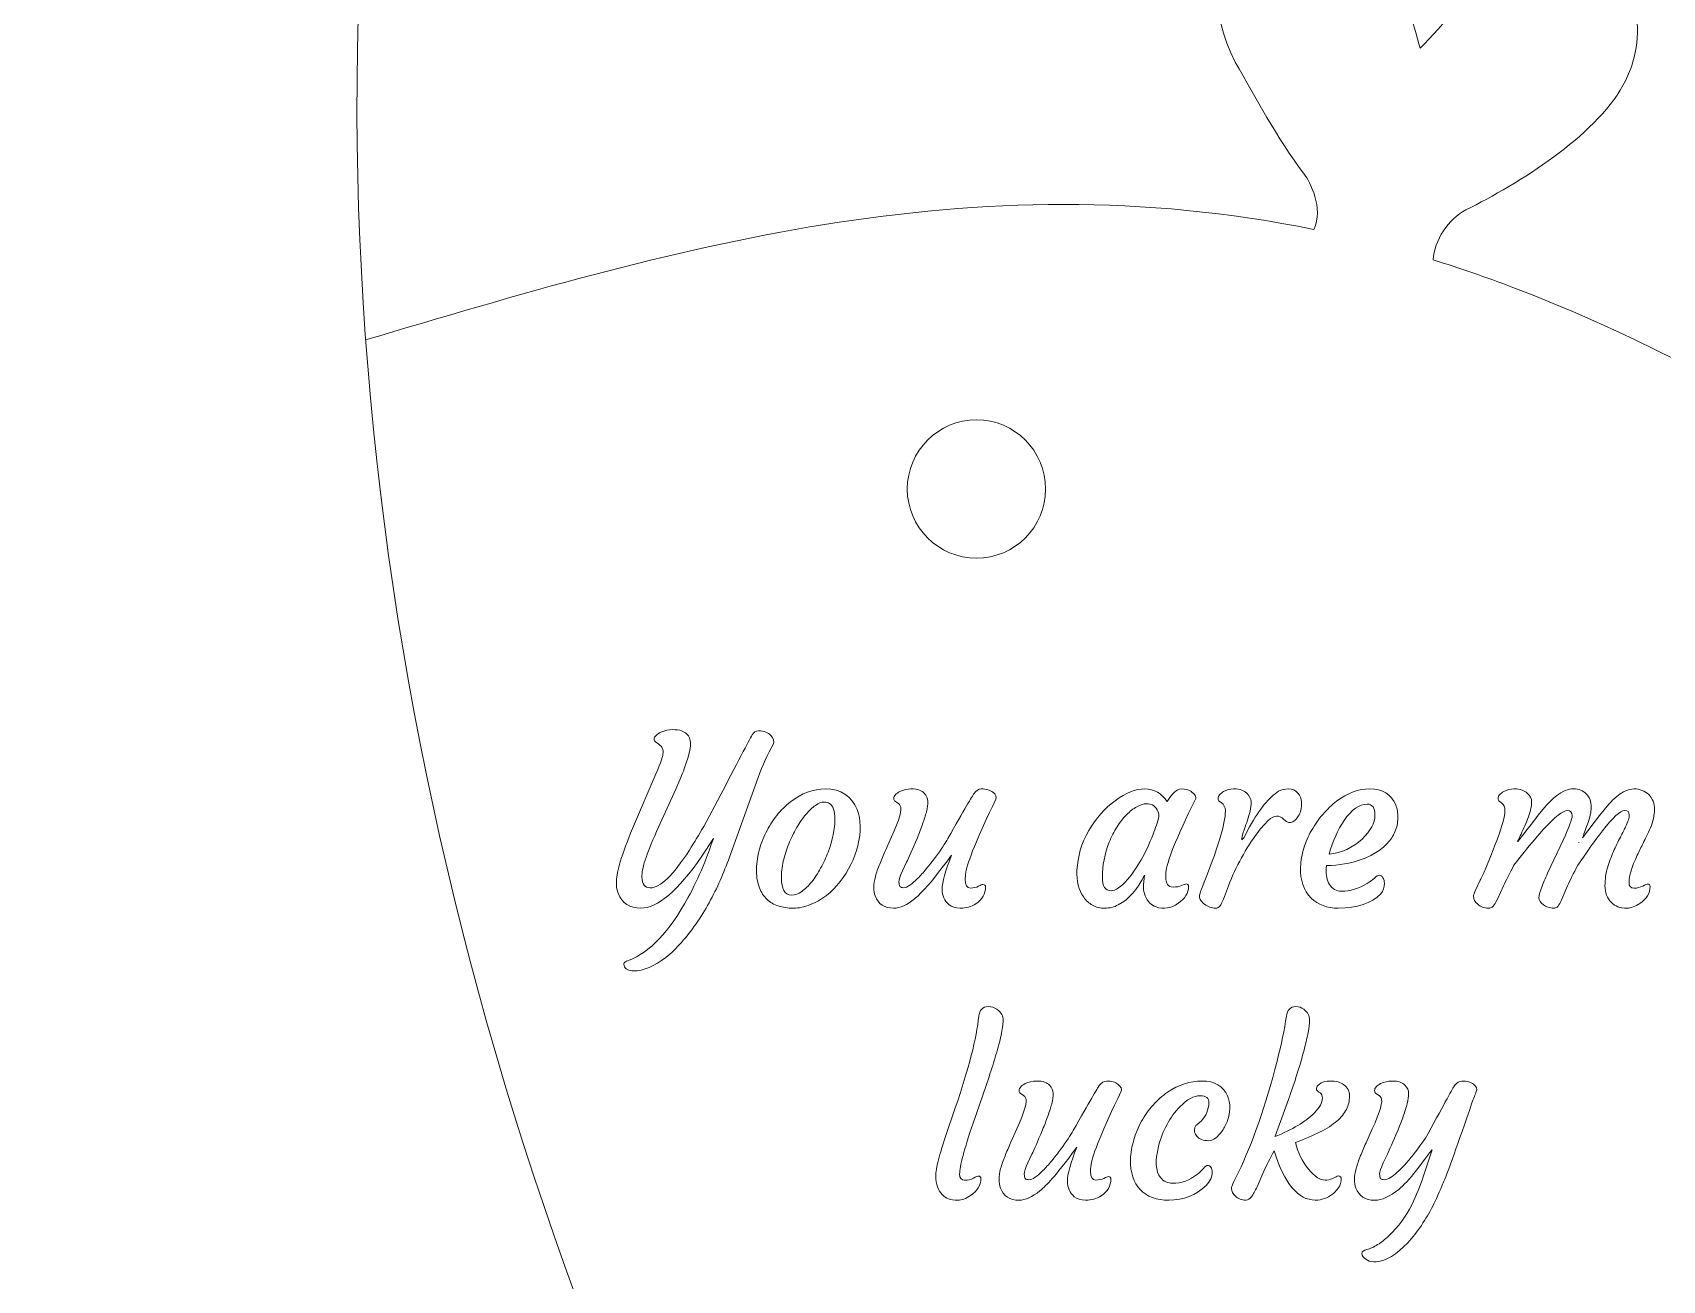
# Model space of a CAD drawing. Header units: inches. Extents: x -160 to 752, y 28 to 782.
# Drawn here: x -160.5 to -26.9, y 448.9 to 551.2 of the extents above; entities that cross this region are included whole.
import ezdxf

# ---------------------------------------------------------------- set-up
doc = ezdxf.new("R2010")
doc.units = ezdxf.units.IN
doc.header["$MEASUREMENT"] = 0
doc.layers.add('_U+0421_U+043B_U+043E_U+0439 1', color=7, linetype='Continuous')

# ---------------------------------------------------------------- blocks, each defined once
blk = doc.blocks.new('block 2')
at = {"layer": '_U+0421_U+043B_U+043E_U+0439 1', "color": 12, "lineweight": 9, "true_color": 0xe30513}
for points, knots in [([(305.09, 27.81), (184.24, 132.09), (55.29, 227.61), (-54.65, 344.61), (-130.38, 432.04), (-160.47, 554.53), (-106.38, 659.79), (-61.65, 746.82), (0.67, 769.94), (55.4, 761.15), (152.47, 745.58), (244.36, 626.03), (305, 559.17), (383.27, 640.56), (469.58, 781.89), (597.36, 753.44), (657.3, 740.1), (700.3, 699.79), (723.45, 645.65), (746.6, 591.54), (751.52, 539.49), (735.49, 482.62), (690.02, 321.27), (429.51, 136.47), (305.09, 27.81), (305.09, 27.81), (305.09, 27.81), (305.09, 27.81)], [0, 0, 0, 0, 1, 1, 1, 2, 2, 2, 3, 3, 3, 4, 4, 4, 5, 5, 5, 6, 6, 6, 7, 7, 7, 8, 8, 8, 9, 9, 9, 9]), ([(-74.6, 369.93), (-51.73, 392.1), (-28.86, 414.27), (-14.44, 445.06), (-12.86, 444.77), (-11.31, 443.51), (-10.8, 442.02), (-9.23, 437.38), (-6.3, 430.75), (-2.46, 427.86), (-0.59, 426.45), (1.41, 425.89), (3.74, 425.97), (6.08, 426.04), (8.19, 427.06), (9.54, 429.08), (12.43, 433.4), (6.17, 439.65), (2.83, 443.9), (6.79, 444.41), (15.64, 445.65), (17.61, 449.01), (18.72, 450.91), (18.76, 453.55), (16.18, 456.45), (13.07, 459.97), (8.11, 460.61), (3.79, 459.07), (0.63, 457.79), (-2.67, 456.6), (-6.11, 454.71), (-6.7, 454.39), (-8.8, 453.59), (-10.41, 454.7), (-7.37, 462.48), (-4.97, 470.27), (-3.11, 479.25), (7.32, 529.36), (-2.38, 600), (-9.7, 648.16), (-12.62, 667.31), (-15.06, 683.43), (-17.37, 696.89), (-15.87, 697.44), (-14.1, 697.02), (-12.9, 696), (-9.17, 692.83), (-3.26, 688.64), (1.52, 688.12), (3.85, 687.87), (5.86, 688.41), (7.82, 689.67), (9.79, 690.94), (11.08, 692.89), (11.2, 695.32), (11.47, 700.51), (2.89, 702.67), (-2.15, 704.61), (0.99, 707.07), (7.95, 712.67), (7.91, 716.57), (7.9, 718.77), (6.58, 721.06), (2.88, 722.23), (-1.6, 723.65), (-6.19, 721.66), (-9.11, 718.12), (-11.16, 715.4), (-13.39, 712.69), (-15.37, 709.3), (-15.71, 708.72), (-17.4, 707.02), (-19.35, 707.13), (-22.07, 722.42), (-24.5, 735.04), (-26.94, 747.65)], [0, 0, 0, 0, 1, 1, 1, 2, 2, 2, 3, 3, 3, 4, 4, 4, 5, 5, 5, 6, 6, 6, 7, 7, 7, 8, 8, 8, 9, 9, 9, 10, 10, 10, 11, 11, 11, 12, 12, 12, 13, 13, 13, 14, 14, 14, 15, 15, 15, 16, 16, 16, 17, 17, 17, 18, 18, 18, 19, 19, 19, 20, 20, 20, 21, 21, 21, 22, 22, 22, 23, 23, 23, 24, 24, 24, 25, 25, 25, 25]), ([(-133.18, 526.04), (-108.39, 533.44), (-83.6, 540.85), (-55.47, 535.1), (-54.61, 536.86), (-55.84, 539.06), (-56.24, 539.6), (-58.58, 542.75), (-60.21, 545.86), (-61.91, 548.81), (-64.03, 552.88), (-64.07, 557.88), (-61.02, 561.45), (-58.5, 564.4), (-55.88, 564.72), (-53.85, 563.88), (-50.24, 562.39), (-47.8, 553.8), (-46.76, 549.95), (-43.01, 553.84), (-37.67, 560.89), (-33, 558.62), (-30.8, 557.56), (-29.51, 555.61), (-29.12, 553.31), (-28.72, 551.01), (-29.01, 548.95), (-30.14, 546.9), (-32.48, 542.7), (-38.64, 538.89), (-43.02, 536.7), (-44.43, 535.99), (-45.61, 534.2), (-45.68, 532.6), (-43.53, 531.93), (-41.35, 531.19), (-39.15, 530.35), (-4.07, 517.06), (36.62, 481.68), (67.42, 458.65), (98.21, 435.62), (119.11, 424.94), (144.76, 406.58), (170.42, 388.23), (200.83, 362.19), (232.92, 357.15), (265.02, 352.1), (298.81, 368.05), (336.18, 364.29), (362.16, 361.67), (390.05, 349.49), (418.01, 335.27), (417.56, 333.74), (416.16, 332.58), (414.62, 332.23), (409.84, 331.15), (402.94, 328.94), (399.66, 325.43), (398.06, 323.72), (397.29, 321.79), (397.12, 319.46), (396.95, 317.13), (397.73, 314.93), (399.6, 313.37), (403.59, 310.04), (410.47, 315.6), (415.05, 318.47), (415.14, 314.48), (415.43, 305.55), (418.57, 303.23), (420.34, 301.93), (422.95, 301.61), (426.11, 303.86), (429.94, 306.59), (431.11, 311.46), (430.03, 315.92), (429.09, 319.19), (428.26, 322.6), (426.74, 326.22), (426.48, 326.84), (425.92, 329.01), (427.18, 330.5), (436.29, 325.75), (445.6, 320.79), (454.68, 316.03), (470.92, 307.53), (487.23, 299.46), (503.26, 291.59), (502.8, 290.06), (501.4, 288.89), (499.86, 288.55), (495.08, 287.47), (488.18, 285.26), (484.9, 281.75), (483.3, 280.03), (482.53, 278.11), (482.36, 275.78), (482.19, 273.45), (482.97, 271.25), (484.84, 269.68), (488.83, 266.36), (495.71, 271.91), (500.29, 274.79), (500.38, 270.79), (500.67, 261.87), (503.81, 259.55), (505.58, 258.24), (508.2, 257.93), (511.36, 260.18), (515.18, 262.91), (516.35, 267.77), (515.27, 272.23), (514.33, 275.51), (513.5, 278.92), (511.98, 282.54), (511.72, 283.16), (511.3, 285.41), (512.56, 286.9), (532.97, 276.97), (553.26, 267.38), (573.56, 257.79)], [0, 0, 0, 0, 1, 1, 1, 2, 2, 2, 3, 3, 3, 4, 4, 4, 5, 5, 5, 6, 6, 6, 7, 7, 7, 8, 8, 8, 9, 9, 9, 10, 10, 10, 11, 11, 11, 12, 12, 12, 13, 13, 13, 14, 14, 14, 15, 15, 15, 16, 16, 16, 17, 17, 17, 18, 18, 18, 19, 19, 19, 20, 20, 20, 21, 21, 21, 22, 22, 22, 23, 23, 23, 24, 24, 24, 25, 25, 25, 26, 26, 26, 27, 27, 27, 28, 28, 28, 29, 29, 29, 30, 30, 30, 31, 31, 31, 32, 32, 32, 33, 33, 33, 34, 34, 34, 35, 35, 35, 36, 36, 36, 37, 37, 37, 38, 38, 38, 39, 39, 39, 40, 40, 40, 40]), ([(-83.12, 519.49), (-79.99, 519.49), (-77.45, 516.96), (-77.45, 513.82), (-77.45, 510.69), (-79.99, 508.16), (-83.12, 508.16), (-86.25, 508.16), (-88.79, 510.69), (-88.79, 513.82), (-88.79, 516.96), (-86.25, 519.49), (-83.12, 519.49), (-83.12, 519.49), (-83.12, 519.49), (-83.12, 519.49)], [0, 0, 0, 0, 1, 1, 1, 2, 2, 2, 3, 3, 3, 4, 4, 4, 5, 5, 5, 5])]:
    blk.add_open_spline(points, degree=3, knots=knots, dxfattribs=at)
at = {"layer": '_U+0421_U+043B_U+043E_U+0439 1', "lineweight": 0}
for points, knots in [([(-110.53, 482.02), (-110.53, 481.42), (-110.31, 481.13), (-109.86, 481.13), (-109.03, 481.13), (-107.96, 482.16), (-106.65, 484.22), (-106.26, 484.83), (-105.86, 485.48), (-105.47, 486.16), (-105.47, 486.16), (-104.33, 488.26), (-104.33, 488.26), (-102.7, 491.42), (-101.76, 493.22), (-101.51, 493.66), (-101.38, 493.88), (-101.2, 494), (-100.97, 494), (-100.74, 494), (-100.55, 493.96), (-100.39, 493.9), (-100.24, 493.83), (-100.1, 493.75), (-99.99, 493.64), (-99.73, 493.39), (-99.66, 493.14), (-99.79, 492.89), (-100.23, 492.08), (-100.64, 491.18), (-101.01, 490.17), (-101.01, 490.17), (-103.35, 483.65), (-103.35, 483.65), (-103.6, 482.99), (-103.86, 482.35), (-104.12, 481.74), (-104.39, 481.13), (-104.69, 480.52), (-105.03, 479.91), (-105.36, 479.31), (-105.72, 478.73), (-106.1, 478.18), (-106.48, 477.63), (-106.88, 477.13), (-107.3, 476.65), (-107.71, 476.18), (-108.14, 475.77), (-108.58, 475.42), (-109.51, 474.69), (-110.39, 474.32), (-111.24, 474.32), (-111.4, 474.32), (-111.56, 474.36), (-111.72, 474.43), (-111.87, 474.51), (-111.97, 474.61), (-112, 474.75), (-112.03, 474.89), (-112.01, 474.98), (-111.93, 475.03), (-111.86, 475.08), (-111.76, 475.13), (-111.63, 475.18), (-109.91, 475.82), (-108.29, 477.54), (-106.76, 480.32), (-106.31, 481.15), (-105.9, 482.01), (-105.52, 482.9), (-105.08, 484.05), (-104.8, 484.81), (-104.68, 485.16), (-104.68, 485.16), (-105.62, 483.72), (-105.62, 483.72), (-107.58, 480.88), (-109.25, 479.46), (-110.63, 479.46), (-111.55, 479.46), (-112.17, 479.87), (-112.48, 480.68), (-112.58, 480.94), (-112.62, 481.15), (-112.62, 481.34), (-112.62, 481.34), (-112.62, 481.69), (-112.62, 481.69), (-112.62, 482.44), (-112.19, 483.88), (-111.31, 485.99), (-111.31, 485.99), (-109.36, 490.52), (-109.36, 490.52), (-108.99, 491.42), (-108.8, 491.98), (-108.8, 492.19), (-108.8, 492.4), (-108.84, 492.55), (-108.91, 492.66), (-108.99, 492.77), (-109.07, 492.85), (-109.16, 492.91), (-109.16, 492.91), (-109.42, 493.1), (-109.42, 493.1), (-109.49, 493.15), (-109.53, 493.22), (-109.53, 493.33), (-109.53, 493.42), (-109.48, 493.52), (-109.38, 493.62), (-109.28, 493.72), (-109.15, 493.81), (-108.99, 493.88), (-108.66, 494.03), (-108.34, 494.1), (-108.03, 494.1), (-107.71, 494.1), (-107.47, 494.07), (-107.3, 494), (-107.13, 493.94), (-106.99, 493.86), (-106.87, 493.75), (-106.65, 493.55), (-106.55, 493.3), (-106.55, 493.01), (-106.55, 492.72), (-106.6, 492.38), (-106.71, 491.99), (-106.82, 491.6), (-106.96, 491.16), (-107.14, 490.7), (-107.32, 490.24), (-107.52, 489.74), (-107.75, 489.23), (-107.75, 489.23), (-109.17, 486.1), (-109.17, 486.1), (-110.08, 484.12), (-110.53, 482.8), (-110.53, 482.16), (-110.53, 482.16), (-110.53, 482.02), (-110.53, 482.02), (-110.53, 482.02), (-110.53, 482.02), (-110.53, 482.02)], [0, 0, 0, 0, 1, 1, 1, 2, 2, 2, 3, 3, 3, 4, 4, 4, 5, 5, 5, 6, 6, 6, 7, 7, 7, 8, 8, 8, 9, 9, 9, 10, 10, 10, 11, 11, 11, 12, 12, 12, 13, 13, 13, 14, 14, 14, 15, 15, 15, 16, 16, 16, 17, 17, 17, 18, 18, 18, 19, 19, 19, 20, 20, 20, 21, 21, 21, 22, 22, 22, 23, 23, 23, 24, 24, 24, 25, 25, 25, 26, 26, 26, 27, 27, 27, 28, 28, 28, 29, 29, 29, 30, 30, 30, 31, 31, 31, 32, 32, 32, 33, 33, 33, 34, 34, 34, 35, 35, 35, 36, 36, 36, 37, 37, 37, 38, 38, 38, 39, 39, 39, 40, 40, 40, 41, 41, 41, 42, 42, 42, 43, 43, 43, 44, 44, 44, 45, 45, 45, 46, 46, 46, 47, 47, 47, 48, 48, 48, 49, 49, 49, 49]), ([(-100.29, 480.19), (-100.55, 480.44), (-100.76, 480.76), (-100.91, 481.14), (-101.06, 481.53), (-101.14, 481.98), (-101.14, 482.5), (-101.15, 483.03), (-101.08, 483.56), (-100.95, 484.09), (-100.82, 484.63), (-100.63, 485.15), (-100.38, 485.65), (-100.13, 486.15), (-99.84, 486.61), (-99.49, 487.05), (-99.15, 487.48), (-98.76, 487.87), (-98.35, 488.19), (-97.44, 488.89), (-96.49, 489.24), (-95.51, 489.24), (-94.23, 489.24), (-93.36, 488.67), (-92.9, 487.54), (-92.58, 486.73), (-92.56, 485.74), (-92.85, 484.58), (-93.11, 483.51), (-93.59, 482.54), (-94.29, 481.64), (-94.98, 480.75), (-95.79, 480.12), (-96.74, 479.75), (-97.21, 479.56), (-97.68, 479.46), (-98.13, 479.46), (-98.59, 479.46), (-99, 479.52), (-99.36, 479.64), (-99.72, 479.76), (-100.03, 479.94), (-100.29, 480.19), (-100.29, 480.19), (-100.29, 480.19), (-100.29, 480.19)], [0, 0, 0, 0, 1, 1, 1, 2, 2, 2, 3, 3, 3, 4, 4, 4, 5, 5, 5, 6, 6, 6, 7, 7, 7, 8, 8, 8, 9, 9, 9, 10, 10, 10, 11, 11, 11, 12, 12, 12, 13, 13, 13, 14, 14, 14, 15, 15, 15, 15]), ([(-82.59, 481.4), (-82.44, 481.4), (-82.37, 481.33), (-82.37, 481.19), (-82.37, 480.64), (-82.64, 480.19), (-83.18, 479.82), (-83.54, 479.58), (-83.96, 479.46), (-84.45, 479.46), (-84.85, 479.46), (-85.15, 479.56), (-85.37, 479.75), (-85.75, 480.08), (-85.93, 480.49), (-85.93, 480.98), (-85.93, 481.6), (-85.67, 482.54), (-85.16, 483.81), (-86.12, 482.52), (-86.79, 481.65), (-87.18, 481.23), (-87.57, 480.8), (-87.9, 480.47), (-88.19, 480.23), (-88.81, 479.72), (-89.38, 479.46), (-89.88, 479.46), (-90.65, 479.46), (-91.17, 479.8), (-91.42, 480.46), (-91.5, 480.67), (-91.54, 480.9), (-91.54, 481.17), (-91.54, 481.43), (-91.49, 481.73), (-91.4, 482.06), (-91.31, 482.39), (-91.19, 482.73), (-91.05, 483.08), (-90.91, 483.44), (-90.75, 483.8), (-90.58, 484.18), (-90.58, 484.18), (-90.08, 485.3), (-90.08, 485.3), (-89.43, 486.74), (-89.19, 487.6), (-89.36, 487.86), (-89.43, 487.98), (-89.57, 488.1), (-89.78, 488.22), (-89.85, 488.26), (-89.89, 488.34), (-89.89, 488.45), (-89.89, 488.56), (-89.85, 488.66), (-89.76, 488.76), (-89.67, 488.86), (-89.55, 488.95), (-89.4, 489.02), (-89.1, 489.17), (-88.79, 489.24), (-88.49, 489.24), (-88.18, 489.24), (-87.95, 489.2), (-87.79, 489.14), (-87.63, 489.07), (-87.5, 488.99), (-87.4, 488.89), (-87.2, 488.68), (-87.1, 488.46), (-87.1, 488.21), (-87.1, 487.96), (-87.13, 487.68), (-87.22, 487.37), (-87.3, 487.06), (-87.4, 486.73), (-87.53, 486.37), (-87.66, 486.01), (-87.81, 485.63), (-87.96, 485.24), (-88.4, 484.23), (-88.69, 483.57), (-88.84, 483.24), (-88.84, 483.24), (-89.18, 482.52), (-89.18, 482.52), (-89.37, 482.09), (-89.47, 481.79), (-89.47, 481.62), (-89.47, 481.44), (-89.44, 481.32), (-89.39, 481.25), (-89.33, 481.17), (-89.23, 481.14), (-89.08, 481.14), (-88.93, 481.14), (-88.77, 481.21), (-88.57, 481.35), (-88.38, 481.48), (-88.17, 481.66), (-87.94, 481.89), (-87.71, 482.13), (-87.47, 482.39), (-87.22, 482.7), (-86.97, 483), (-86.73, 483.31), (-86.49, 483.63), (-86.02, 484.27), (-85.67, 484.78), (-85.46, 485.17), (-84.14, 487.51), (-83.43, 488.73), (-83.34, 488.83), (-83.14, 489.1), (-82.94, 489.24), (-82.73, 489.24), (-82.52, 489.24), (-82.34, 489.21), (-82.19, 489.17), (-82.03, 489.12), (-81.9, 489.05), (-81.78, 488.97), (-81.52, 488.77), (-81.44, 488.58), (-81.53, 488.39), (-83.05, 485.21), (-83.87, 483.22), (-83.99, 482.4), (-84.02, 482.12), (-84.04, 481.93), (-84.04, 481.82), (-84.04, 481.35), (-83.89, 481.11), (-83.61, 481.11), (-83.34, 481.11), (-83.12, 481.16), (-82.94, 481.26), (-82.77, 481.35), (-82.65, 481.4), (-82.59, 481.4), (-82.59, 481.4), (-82.59, 481.4), (-82.59, 481.4)], [0, 0, 0, 0, 1, 1, 1, 2, 2, 2, 3, 3, 3, 4, 4, 4, 5, 5, 5, 6, 6, 6, 7, 7, 7, 8, 8, 8, 9, 9, 9, 10, 10, 10, 11, 11, 11, 12, 12, 12, 13, 13, 13, 14, 14, 14, 15, 15, 15, 16, 16, 16, 17, 17, 17, 18, 18, 18, 19, 19, 19, 20, 20, 20, 21, 21, 21, 22, 22, 22, 23, 23, 23, 24, 24, 24, 25, 25, 25, 26, 26, 26, 27, 27, 27, 28, 28, 28, 29, 29, 29, 30, 30, 30, 31, 31, 31, 32, 32, 32, 33, 33, 33, 34, 34, 34, 35, 35, 35, 36, 36, 36, 37, 37, 37, 38, 38, 38, 39, 39, 39, 40, 40, 40, 41, 41, 41, 42, 42, 42, 43, 43, 43, 44, 44, 44, 45, 45, 45, 46, 46, 46, 47, 47, 47, 48, 48, 48, 48]), ([(-67.61, 482.04), (-67.61, 481.47), (-67.41, 481.19), (-67.01, 481.19), (-66.73, 481.19), (-66.49, 481.23), (-66.31, 481.32), (-66.13, 481.4), (-66, 481.45), (-65.94, 481.45), (-65.81, 481.45), (-65.74, 481.38), (-65.74, 481.24), (-65.74, 480.7), (-66.02, 480.24), (-66.59, 479.86), (-67.18, 479.45), (-67.78, 479.35), (-68.4, 479.56), (-68.8, 479.7), (-69.1, 480.01), (-69.3, 480.48), (-69.39, 480.73), (-69.44, 480.95), (-69.44, 481.15), (-69.44, 481.47), (-69.41, 481.81), (-69.34, 482.17), (-69.92, 480.99), (-70.65, 480.17), (-71.5, 479.73), (-71.85, 479.55), (-72.21, 479.46), (-72.6, 479.46), (-72.99, 479.46), (-73.32, 479.54), (-73.61, 479.7), (-73.89, 479.86), (-74.13, 480.08), (-74.33, 480.36), (-74.74, 480.95), (-74.92, 481.68), (-74.88, 482.57), (-74.84, 483.68), (-74.52, 484.77), (-73.9, 485.83), (-73.33, 486.83), (-72.62, 487.64), (-71.75, 488.27), (-70.88, 488.92), (-70.07, 489.24), (-69.32, 489.24), (-68.56, 489.24), (-67.95, 488.89), (-67.49, 488.2), (-67.06, 488.89), (-66.68, 489.24), (-66.35, 489.24), (-66, 489.24), (-65.73, 489.17), (-65.55, 489.04), (-65.2, 488.79), (-65.08, 488.57), (-65.18, 488.39), (-66.75, 485.18), (-67.55, 483.19), (-67.6, 482.4), (-67.61, 482.29), (-67.61, 482.17), (-67.61, 482.04), (-67.61, 482.04), (-67.61, 482.04), (-67.61, 482.04)], [0, 0, 0, 0, 1, 1, 1, 2, 2, 2, 3, 3, 3, 4, 4, 4, 5, 5, 5, 6, 6, 6, 7, 7, 7, 8, 8, 8, 9, 9, 9, 10, 10, 10, 11, 11, 11, 12, 12, 12, 13, 13, 13, 14, 14, 14, 15, 15, 15, 16, 16, 16, 17, 17, 17, 18, 18, 18, 19, 19, 19, 20, 20, 20, 21, 21, 21, 22, 22, 22, 23, 23, 23, 24, 24, 24, 24]), ([(-64.42, 479.78), (-64.55, 479.88), (-64.65, 479.98), (-64.72, 480.09), (-64.8, 480.21), (-64.84, 480.31), (-64.85, 480.39), (-64.85, 480.48), (-64.84, 480.58), (-64.79, 480.7), (-64.75, 480.82), (-64.7, 480.97), (-64.63, 481.15), (-63.36, 484.28), (-62.72, 486.38), (-62.72, 487.45), (-62.74, 487.75), (-62.84, 487.96), (-63.03, 488.09), (-63.03, 488.09), (-63.22, 488.22), (-63.22, 488.22), (-63.28, 488.26), (-63.3, 488.34), (-63.31, 488.45), (-63.31, 488.56), (-63.27, 488.66), (-63.19, 488.76), (-63.11, 488.86), (-63, 488.95), (-62.87, 489.02), (-62.61, 489.17), (-62.33, 489.24), (-62.05, 489.24), (-61.76, 489.24), (-61.54, 489.2), (-61.38, 489.14), (-61.22, 489.08), (-61.09, 489), (-60.97, 488.89), (-60.74, 488.67), (-60.62, 488.43), (-60.61, 488.18), (-60.61, 487.93), (-60.64, 487.68), (-60.7, 487.42), (-60.76, 487.17), (-60.83, 486.92), (-60.91, 486.67), (-60.99, 486.42), (-61.07, 486.19), (-61.15, 485.97), (-61.23, 485.75), (-61.29, 485.58), (-61.31, 485.48), (-61.36, 485.26), (-61.38, 485.12), (-61.37, 485.07), (-61.22, 485.2), (-61.13, 485.33), (-61.09, 485.45), (-61.09, 485.45), (-60.73, 486.14), (-60.73, 486.14), (-59.92, 487.6), (-59.13, 488.57), (-58.36, 489.04), (-58.13, 489.17), (-57.86, 489.24), (-57.55, 489.24), (-57.23, 489.24), (-56.98, 489.13), (-56.79, 488.9), (-56.59, 488.68), (-56.49, 488.44), (-56.48, 488.17), (-56.47, 487.9), (-56.49, 487.68), (-56.54, 487.5), (-56.58, 487.32), (-56.65, 487.16), (-56.75, 487), (-56.95, 486.65), (-57.2, 486.48), (-57.49, 486.48), (-57.58, 486.48), (-57.65, 486.51), (-57.72, 486.56), (-57.72, 486.56), (-57.92, 486.74), (-57.92, 486.74), (-58.13, 486.92), (-58.33, 487.01), (-58.52, 487.01), (-58.71, 487.01), (-58.94, 486.89), (-59.21, 486.64), (-59.48, 486.39), (-59.76, 486.07), (-60.06, 485.67), (-61.04, 484.37), (-61.85, 482.91), (-62.47, 481.3), (-62.47, 481.3), (-62.88, 480.21), (-62.88, 480.21), (-62.99, 479.94), (-63.08, 479.75), (-63.16, 479.64), (-63.24, 479.52), (-63.36, 479.46), (-63.52, 479.46), (-63.68, 479.46), (-63.84, 479.49), (-64, 479.55), (-64.16, 479.61), (-64.3, 479.69), (-64.42, 479.78), (-64.42, 479.78), (-64.42, 479.78), (-64.42, 479.78)], [0, 0, 0, 0, 1, 1, 1, 2, 2, 2, 3, 3, 3, 4, 4, 4, 5, 5, 5, 6, 6, 6, 7, 7, 7, 8, 8, 8, 9, 9, 9, 10, 10, 10, 11, 11, 11, 12, 12, 12, 13, 13, 13, 14, 14, 14, 15, 15, 15, 16, 16, 16, 17, 17, 17, 18, 18, 18, 19, 19, 19, 20, 20, 20, 21, 21, 21, 22, 22, 22, 23, 23, 23, 24, 24, 24, 25, 25, 25, 26, 26, 26, 27, 27, 27, 28, 28, 28, 29, 29, 29, 30, 30, 30, 31, 31, 31, 32, 32, 32, 33, 33, 33, 34, 34, 34, 35, 35, 35, 36, 36, 36, 37, 37, 37, 38, 38, 38, 39, 39, 39, 40, 40, 40, 40]), ([(-56.56, 482.83), (-56.54, 483.37), (-56.45, 483.89), (-56.29, 484.39), (-56.13, 484.88), (-55.93, 485.36), (-55.66, 485.83), (-55.4, 486.29), (-55.09, 486.73), (-54.74, 487.15), (-54.39, 487.56), (-54.01, 487.92), (-53.6, 488.24), (-52.71, 488.9), (-51.81, 489.24), (-50.89, 489.24), (-49.83, 489.24), (-49.12, 488.8), (-48.76, 487.92), (-48.64, 487.62), (-48.58, 487.27), (-48.58, 486.86), (-48.59, 486.45), (-48.67, 486.07), (-48.82, 485.72), (-48.97, 485.38), (-49.17, 485.06), (-49.44, 484.78), (-49.71, 484.5), (-50.02, 484.24), (-50.38, 484.02), (-50.75, 483.79), (-51.14, 483.61), (-51.58, 483.45), (-52.46, 483.14), (-53.41, 482.97), (-54.42, 482.96), (-54.45, 482.87), (-54.46, 482.74), (-54.47, 482.57), (-54.47, 482.4), (-54.45, 482.2), (-54.41, 481.98), (-54.37, 481.77), (-54.29, 481.58), (-54.19, 481.41), (-53.96, 481.04), (-53.64, 480.85), (-53.21, 480.85), (-52.49, 480.85), (-51.79, 481.06), (-51.1, 481.49), (-50.86, 481.63), (-50.66, 481.78), (-50.51, 481.93), (-50.35, 482.08), (-50.22, 482.16), (-50.11, 482.16), (-50, 482.16), (-49.9, 482.09), (-49.81, 481.96), (-49.73, 481.82), (-49.69, 481.67), (-49.69, 481.5), (-49.69, 481.17), (-49.78, 480.89), (-49.97, 480.64), (-50.75, 479.86), (-51.92, 479.46), (-53.47, 479.46), (-54.39, 479.46), (-55.13, 479.74), (-55.68, 480.29), (-56.31, 480.91), (-56.6, 481.76), (-56.56, 482.83), (-56.56, 482.83), (-56.56, 482.83), (-56.56, 482.83)], [0, 0, 0, 0, 1, 1, 1, 2, 2, 2, 3, 3, 3, 4, 4, 4, 5, 5, 5, 6, 6, 6, 7, 7, 7, 8, 8, 8, 9, 9, 9, 10, 10, 10, 11, 11, 11, 12, 12, 12, 13, 13, 13, 14, 14, 14, 15, 15, 15, 16, 16, 16, 17, 17, 17, 18, 18, 18, 19, 19, 19, 20, 20, 20, 21, 21, 21, 22, 22, 22, 23, 23, 23, 24, 24, 24, 25, 25, 25, 26, 26, 26, 26]), ([(-34.69, 487.47), (-35.05, 487.47), (-35.71, 486.95), (-36.67, 485.9), (-37.39, 485.08), (-37.91, 484.47), (-38.23, 484.06), (-38.23, 484.06), (-39.07, 482.99), (-39.07, 482.99), (-39.43, 482.3), (-39.72, 481.73), (-39.92, 481.28), (-39.92, 481.28), (-40.43, 480.19), (-40.43, 480.19), (-40.56, 479.92), (-40.67, 479.74), (-40.77, 479.63), (-40.87, 479.52), (-41, 479.46), (-41.16, 479.46), (-41.33, 479.46), (-41.49, 479.49), (-41.64, 479.55), (-41.79, 479.61), (-41.93, 479.69), (-42.04, 479.78), (-42.27, 479.98), (-42.39, 480.2), (-42.39, 480.44), (-42.39, 480.53), (-42.32, 480.71), (-42.19, 480.99), (-42.19, 480.99), (-41.83, 481.75), (-41.83, 481.75), (-41.72, 481.97), (-41.59, 482.26), (-41.44, 482.61), (-41.44, 482.61), (-40.91, 483.89), (-40.91, 483.89), (-40.18, 485.73), (-39.81, 486.92), (-39.81, 487.45), (-39.81, 487.74), (-39.9, 487.95), (-40.09, 488.09), (-40.09, 488.09), (-40.28, 488.22), (-40.28, 488.22), (-40.34, 488.26), (-40.37, 488.34), (-40.37, 488.45), (-40.37, 488.56), (-40.33, 488.66), (-40.25, 488.76), (-40.16, 488.86), (-40.05, 488.95), (-39.91, 489.02), (-39.63, 489.17), (-39.35, 489.24), (-39.07, 489.24), (-38.78, 489.24), (-38.56, 489.2), (-38.4, 489.14), (-38.24, 489.08), (-38.09, 489), (-37.98, 488.89), (-37.74, 488.67), (-37.62, 488.44), (-37.62, 488.21), (-37.62, 487.97), (-37.65, 487.73), (-37.72, 487.49), (-37.78, 487.25), (-37.86, 487.01), (-37.95, 486.76), (-38.04, 486.52), (-38.14, 486.28), (-38.25, 486.05), (-38.5, 485.51), (-38.65, 485.18), (-38.71, 485.06), (-38.77, 484.94), (-38.79, 484.89), (-38.76, 484.93), (-37.62, 486.4), (-36.94, 487.28), (-36.71, 487.54), (-36.22, 488.1), (-35.85, 488.48), (-35.58, 488.68), (-35.09, 489.05), (-34.62, 489.24), (-34.18, 489.24), (-33.75, 489.24), (-33.4, 489.1), (-33.13, 488.82), (-32.87, 488.55), (-32.74, 488.19), (-32.74, 487.74), (-32.74, 487.35), (-32.84, 486.89), (-33.04, 486.36), (-33.24, 485.83), (-33.37, 485.46), (-33.44, 485.24), (-33.44, 485.24), (-32.07, 487.06), (-32.07, 487.06), (-32.07, 487.06), (-31.3, 487.98), (-31.3, 487.98), (-30.84, 488.49), (-30.43, 488.83), (-30.09, 488.99), (-29.73, 489.16), (-29.45, 489.24), (-29.23, 489.24), (-29.01, 489.24), (-28.79, 489.2), (-28.58, 489.12), (-28.36, 489.04), (-28.18, 488.92), (-28.03, 488.77), (-27.71, 488.46), (-27.55, 488.06), (-27.55, 487.55), (-27.55, 487.07), (-27.66, 486.57), (-27.89, 486.06), (-28.11, 485.55), (-28.31, 485.13), (-28.48, 484.8), (-28.64, 484.47), (-28.81, 484.14), (-28.96, 483.81), (-29.42, 482.82), (-29.64, 482.09), (-29.64, 481.61), (-29.64, 481.27), (-29.51, 481.1), (-29.23, 481.1), (-28.97, 481.1), (-28.73, 481.16), (-28.52, 481.27), (-28.3, 481.38), (-28.16, 481.44), (-28.1, 481.44), (-27.97, 481.44), (-27.91, 481.37), (-27.91, 481.24), (-27.91, 480.69), (-28.19, 480.22), (-28.76, 479.85), (-29.14, 479.59), (-29.49, 479.46), (-29.8, 479.46), (-30.11, 479.46), (-30.37, 479.5), (-30.56, 479.58), (-30.76, 479.65), (-30.93, 479.77), (-31.08, 479.93), (-31.43, 480.29), (-31.61, 480.74), (-31.61, 481.29), (-31.61, 481.83), (-31.54, 482.33), (-31.4, 482.78), (-31.27, 483.24), (-31.1, 483.68), (-30.92, 484.11), (-30.73, 484.53), (-30.54, 484.93), (-30.35, 485.28), (-30.16, 485.65), (-30.02, 485.93), (-29.92, 486.14), (-29.72, 486.58), (-29.62, 486.9), (-29.62, 487.1), (-29.62, 487.35), (-29.74, 487.47), (-30, 487.47), (-30.34, 487.47), (-30.94, 486.91), (-31.82, 485.8), (-32.48, 484.93), (-32.93, 484.3), (-33.19, 483.92), (-33.19, 483.92), (-33.83, 482.99), (-33.83, 482.99), (-34.2, 482.3), (-34.47, 481.73), (-34.67, 481.28), (-34.67, 481.28), (-35.15, 480.19), (-35.15, 480.19), (-35.26, 479.92), (-35.37, 479.74), (-35.45, 479.63), (-35.54, 479.52), (-35.66, 479.46), (-35.82, 479.46), (-35.97, 479.46), (-36.13, 479.49), (-36.27, 479.54), (-36.42, 479.59), (-36.54, 479.65), (-36.65, 479.74), (-36.89, 479.91), (-37.02, 480.11), (-37.02, 480.31), (-37.02, 480.51), (-36.95, 480.79), (-36.81, 481.14), (-36.68, 481.5), (-36.51, 481.89), (-36.31, 482.33), (-36.31, 482.33), (-35, 485.09), (-35, 485.09), (-34.54, 486.12), (-34.3, 486.77), (-34.3, 487.05), (-34.3, 487.33), (-34.43, 487.47), (-34.69, 487.47), (-34.69, 487.47), (-34.69, 487.47), (-34.69, 487.47)], [0, 0, 0, 0, 1, 1, 1, 2, 2, 2, 3, 3, 3, 4, 4, 4, 5, 5, 5, 6, 6, 6, 7, 7, 7, 8, 8, 8, 9, 9, 9, 10, 10, 10, 11, 11, 11, 12, 12, 12, 13, 13, 13, 14, 14, 14, 15, 15, 15, 16, 16, 16, 17, 17, 17, 18, 18, 18, 19, 19, 19, 20, 20, 20, 21, 21, 21, 22, 22, 22, 23, 23, 23, 24, 24, 24, 25, 25, 25, 26, 26, 26, 27, 27, 27, 28, 28, 28, 29, 29, 29, 30, 30, 30, 31, 31, 31, 32, 32, 32, 33, 33, 33, 34, 34, 34, 35, 35, 35, 36, 36, 36, 37, 37, 37, 38, 38, 38, 39, 39, 39, 40, 40, 40, 41, 41, 41, 42, 42, 42, 43, 43, 43, 44, 44, 44, 45, 45, 45, 46, 46, 46, 47, 47, 47, 48, 48, 48, 49, 49, 49, 50, 50, 50, 51, 51, 51, 52, 52, 52, 53, 53, 53, 54, 54, 54, 55, 55, 55, 56, 56, 56, 57, 57, 57, 58, 58, 58, 59, 59, 59, 60, 60, 60, 61, 61, 61, 62, 62, 62, 63, 63, 63, 64, 64, 64, 65, 65, 65, 66, 66, 66, 67, 67, 67, 68, 68, 68, 69, 69, 69, 70, 70, 70, 71, 71, 71, 72, 72, 72, 73, 73, 73, 74, 74, 74, 75, 75, 75, 76, 76, 76, 77, 77, 77, 78, 78, 78, 78]), ([(-98.5, 484.73), (-98.69, 484.27), (-98.84, 483.79), (-98.95, 483.31), (-99.06, 482.82), (-99.11, 482.36), (-99.1, 481.93), (-99.1, 481.5), (-99.03, 481.15), (-98.9, 480.91), (-98.78, 480.66), (-98.57, 480.54), (-98.28, 480.54), (-97.99, 480.54), (-97.71, 480.64), (-97.44, 480.83), (-97.16, 481.03), (-96.89, 481.29), (-96.62, 481.62), (-96.36, 481.94), (-96.12, 482.31), (-95.89, 482.74), (-95.65, 483.16), (-95.45, 483.61), (-95.28, 484.06), (-94.9, 485.07), (-94.72, 485.96), (-94.73, 486.74), (-94.73, 487.43), (-94.87, 487.86), (-95.15, 488.05), (-95.26, 488.13), (-95.42, 488.16), (-95.62, 488.16), (-95.82, 488.16), (-96.05, 488.07), (-96.32, 487.89), (-96.58, 487.7), (-96.84, 487.46), (-97.1, 487.14), (-97.37, 486.83), (-97.62, 486.47), (-97.86, 486.05), (-98.1, 485.63), (-98.32, 485.19), (-98.5, 484.73), (-98.5, 484.73), (-98.5, 484.73), (-98.5, 484.73)], [0, 0, 0, 0, 1, 1, 1, 2, 2, 2, 3, 3, 3, 4, 4, 4, 5, 5, 5, 6, 6, 6, 7, 7, 7, 8, 8, 8, 9, 9, 9, 10, 10, 10, 11, 11, 11, 12, 12, 12, 13, 13, 13, 14, 14, 14, 15, 15, 15, 16, 16, 16, 16]), ([(-72.8, 482.01), (-72.8, 481.26), (-72.56, 480.89), (-72.09, 480.89), (-71.72, 480.89), (-71.27, 481.2), (-70.73, 481.82), (-69.94, 482.74), (-69.25, 483.97), (-68.64, 485.52), (-68.45, 486.01), (-68.29, 486.5), (-68.16, 486.98), (-68.18, 487.41), (-68.36, 487.72), (-68.69, 487.92), (-68.8, 487.99), (-68.97, 488.02), (-69.19, 488.02), (-69.41, 488.02), (-69.67, 487.94), (-69.97, 487.78), (-70.26, 487.61), (-70.55, 487.39), (-70.83, 487.11), (-71.11, 486.83), (-71.36, 486.5), (-71.6, 486.12), (-71.84, 485.73), (-72.05, 485.32), (-72.24, 484.87), (-72.62, 483.91), (-72.8, 482.96), (-72.8, 482.01), (-72.8, 482.01), (-72.8, 482.01), (-72.8, 482.01)], [0, 0, 0, 0, 1, 1, 1, 2, 2, 2, 3, 3, 3, 4, 4, 4, 5, 5, 5, 6, 6, 6, 7, 7, 7, 8, 8, 8, 9, 9, 9, 10, 10, 10, 11, 11, 11, 12, 12, 12, 12]), ([(-51.1, 487.99), (-51.75, 487.99), (-52.38, 487.54), (-52.99, 486.65), (-53.5, 485.88), (-53.91, 484.96), (-54.22, 483.9), (-53.18, 484), (-52.28, 484.41), (-51.51, 485.13), (-50.81, 485.8), (-50.46, 486.45), (-50.46, 487.07), (-50.46, 487.68), (-50.67, 487.99), (-51.1, 487.99), (-51.1, 487.99), (-51.1, 487.99), (-51.1, 487.99)], [0, 0, 0, 0, 1, 1, 1, 2, 2, 2, 3, 3, 3, 4, 4, 4, 5, 5, 5, 6, 6, 6, 6]), ([(-33.76, 484.83), (-33.75, 484.83), (-33.75, 484.83), (-33.75, 484.84), (-33.75, 484.84), (-33.74, 484.86), (-33.74, 484.86), (-33.75, 484.85), (-33.76, 484.84), (-33.76, 484.83), (-33.76, 484.83), (-33.76, 484.83), (-33.76, 484.83)], [0, 0, 0, 0, 1, 1, 1, 2, 2, 2, 3, 3, 3, 4, 4, 4, 4]), ([(-85.94, 455.99), (-86.09, 456.15), (-86.22, 456.36), (-86.32, 456.61), (-86.41, 456.86), (-86.46, 457.16), (-86.46, 457.49), (-86.46, 457.82), (-86.39, 458.27), (-86.23, 458.83), (-86.08, 459.4), (-85.89, 460.03), (-85.65, 460.75), (-85.65, 460.75), (-84.86, 463.08), (-84.86, 463.08), (-83.75, 466.32), (-83.1, 468.83), (-82.93, 470.6), (-82.87, 471.12), (-82.61, 471.39), (-82.16, 471.39), (-81.87, 471.39), (-81.64, 471.32), (-81.45, 471.18), (-81.09, 470.9), (-80.91, 470.6), (-80.93, 470.26), (-80.94, 469.92), (-81, 469.51), (-81.1, 469.03), (-81.21, 468.55), (-81.35, 468.02), (-81.52, 467.45), (-81.68, 466.88), (-81.88, 466.28), (-82.09, 465.64), (-82.09, 465.64), (-83.39, 461.84), (-83.39, 461.84), (-84.13, 459.69), (-84.5, 458.29), (-84.5, 457.67), (-84.5, 457.33), (-84.36, 457.16), (-84.09, 457.16), (-83.82, 457.16), (-83.59, 457.22), (-83.37, 457.33), (-83.16, 457.44), (-83.02, 457.5), (-82.96, 457.5), (-82.82, 457.5), (-82.76, 457.43), (-82.76, 457.3), (-82.76, 456.75), (-83.04, 456.28), (-83.61, 455.91), (-83.99, 455.65), (-84.34, 455.52), (-84.65, 455.52), (-84.97, 455.52), (-85.22, 455.56), (-85.41, 455.64), (-85.61, 455.71), (-85.78, 455.83), (-85.94, 455.99), (-85.94, 455.99), (-85.94, 455.99), (-85.94, 455.99)], [0, 0, 0, 0, 1, 1, 1, 2, 2, 2, 3, 3, 3, 4, 4, 4, 5, 5, 5, 6, 6, 6, 7, 7, 7, 8, 8, 8, 9, 9, 9, 10, 10, 10, 11, 11, 11, 12, 12, 12, 13, 13, 13, 14, 14, 14, 15, 15, 15, 16, 16, 16, 17, 17, 17, 18, 18, 18, 19, 19, 19, 20, 20, 20, 21, 21, 21, 22, 22, 22, 23, 23, 23, 23]), ([(-55.35, 455.53), (-56.76, 455.53), (-57.89, 456.88), (-58.73, 459.56), (-59.06, 458.95), (-59.34, 458.4), (-59.56, 457.9), (-59.56, 457.9), (-60.12, 456.62), (-60.12, 456.62), (-60.28, 456.28), (-60.43, 456.01), (-60.57, 455.81), (-60.71, 455.62), (-60.87, 455.52), (-61.04, 455.52), (-61.22, 455.52), (-61.38, 455.55), (-61.52, 455.61), (-61.66, 455.67), (-61.79, 455.75), (-61.89, 455.84), (-62.11, 456.04), (-62.22, 456.26), (-62.22, 456.49), (-62.22, 456.59), (-62.15, 456.77), (-62.02, 457.05), (-62.02, 457.05), (-61.65, 457.81), (-61.65, 457.81), (-60.49, 460.21), (-59.43, 463.25), (-58.48, 466.93), (-58.13, 468.29), (-57.88, 469.51), (-57.72, 470.6), (-57.65, 471.12), (-57.4, 471.39), (-56.95, 471.39), (-56.69, 471.39), (-56.48, 471.32), (-56.3, 471.18), (-55.97, 470.91), (-55.8, 470.62), (-55.82, 470.31), (-55.83, 470), (-55.87, 469.66), (-55.94, 469.27), (-56.01, 468.88), (-56.11, 468.46), (-56.23, 468), (-56.34, 467.55), (-56.48, 467.07), (-56.63, 466.57), (-57.03, 465.27), (-57.34, 464.33), (-57.54, 463.78), (-57.54, 463.78), (-58.41, 461.36), (-58.41, 461.36), (-58.53, 461.07), (-58.61, 460.86), (-58.68, 460.73), (-57.23, 461.3), (-56.15, 461.95), (-55.42, 462.68), (-54.99, 463.11), (-54.77, 463.52), (-54.77, 463.9), (-54.77, 464.09), (-54.83, 464.23), (-54.96, 464.32), (-55.09, 464.41), (-55.17, 464.48), (-55.22, 464.53), (-55.27, 464.57), (-55.27, 464.66), (-55.23, 464.78), (-55.19, 464.9), (-55.07, 465.01), (-54.88, 465.13), (-54.69, 465.24), (-54.45, 465.29), (-54.18, 465.29), (-53.9, 465.29), (-53.68, 465.27), (-53.49, 465.22), (-53.31, 465.17), (-53.15, 465.09), (-53.01, 464.99), (-52.7, 464.77), (-52.55, 464.46), (-52.55, 464.06), (-52.55, 463.66), (-52.64, 463.3), (-52.8, 462.96), (-52.97, 462.63), (-53.23, 462.31), (-53.59, 461.99), (-54.3, 461.4), (-55.42, 460.82), (-56.97, 460.25), (-56.78, 459.42), (-56.42, 458.7), (-55.91, 458.07), (-55.42, 457.47), (-54.96, 457.17), (-54.55, 457.17), (-54.33, 457.17), (-54.15, 457.21), (-53.99, 457.28), (-53.99, 457.28), (-53.65, 457.45), (-53.65, 457.45), (-53.59, 457.49), (-53.52, 457.51), (-53.46, 457.51), (-53.3, 457.51), (-53.23, 457.41), (-53.23, 457.22), (-53.23, 457.06), (-53.25, 456.92), (-53.31, 456.8), (-53.36, 456.68), (-53.44, 456.55), (-53.55, 456.41), (-53.65, 456.27), (-53.78, 456.14), (-53.94, 456.01), (-54.35, 455.69), (-54.82, 455.53), (-55.35, 455.53), (-55.35, 455.53), (-55.35, 455.53), (-55.35, 455.53)], [0, 0, 0, 0, 1, 1, 1, 2, 2, 2, 3, 3, 3, 4, 4, 4, 5, 5, 5, 6, 6, 6, 7, 7, 7, 8, 8, 8, 9, 9, 9, 10, 10, 10, 11, 11, 11, 12, 12, 12, 13, 13, 13, 14, 14, 14, 15, 15, 15, 16, 16, 16, 17, 17, 17, 18, 18, 18, 19, 19, 19, 20, 20, 20, 21, 21, 21, 22, 22, 22, 23, 23, 23, 24, 24, 24, 25, 25, 25, 26, 26, 26, 27, 27, 27, 28, 28, 28, 29, 29, 29, 30, 30, 30, 31, 31, 31, 32, 32, 32, 33, 33, 33, 34, 34, 34, 35, 35, 35, 36, 36, 36, 37, 37, 37, 38, 38, 38, 39, 39, 39, 40, 40, 40, 41, 41, 41, 42, 42, 42, 43, 43, 43, 44, 44, 44, 45, 45, 45, 45]), ([(-72.32, 457.46), (-72.18, 457.46), (-72.1, 457.39), (-72.1, 457.24), (-72.1, 456.7), (-72.37, 456.24), (-72.91, 455.88), (-73.27, 455.64), (-73.7, 455.52), (-74.18, 455.52), (-74.58, 455.52), (-74.89, 455.62), (-75.1, 455.8), (-75.48, 456.14), (-75.67, 456.55), (-75.67, 457.04), (-75.67, 457.66), (-75.41, 458.6), (-74.89, 459.87), (-75.85, 458.57), (-76.53, 457.71), (-76.91, 457.29), (-77.3, 456.86), (-77.64, 456.53), (-77.92, 456.29), (-78.55, 455.78), (-79.11, 455.52), (-79.62, 455.52), (-80.39, 455.52), (-80.9, 455.86), (-81.16, 456.52), (-81.24, 456.73), (-81.27, 456.96), (-81.27, 457.23), (-81.27, 457.49), (-81.23, 457.79), (-81.14, 458.12), (-81.05, 458.44), (-80.93, 458.79), (-80.78, 459.14), (-80.64, 459.5), (-80.49, 459.86), (-80.32, 460.23), (-80.32, 460.23), (-79.81, 461.36), (-79.81, 461.36), (-79.16, 462.8), (-78.92, 463.65), (-79.09, 463.92), (-79.17, 464.04), (-79.31, 464.16), (-79.51, 464.28), (-79.59, 464.32), (-79.63, 464.39), (-79.63, 464.51), (-79.63, 464.61), (-79.58, 464.72), (-79.49, 464.82), (-79.4, 464.92), (-79.28, 465), (-79.14, 465.08), (-78.83, 465.22), (-78.53, 465.29), (-78.22, 465.29), (-77.92, 465.29), (-77.69, 465.26), (-77.53, 465.2), (-77.37, 465.13), (-77.24, 465.05), (-77.14, 464.95), (-76.93, 464.74), (-76.83, 464.52), (-76.83, 464.27), (-76.83, 464.02), (-76.87, 463.74), (-76.95, 463.43), (-77.03, 463.12), (-77.14, 462.79), (-77.27, 462.42), (-77.4, 462.06), (-77.54, 461.69), (-77.7, 461.3), (-78.13, 460.29), (-78.42, 459.63), (-78.57, 459.3), (-78.57, 459.3), (-78.91, 458.58), (-78.91, 458.58), (-79.11, 458.15), (-79.2, 457.85), (-79.2, 457.67), (-79.2, 457.5), (-79.18, 457.37), (-79.12, 457.3), (-79.06, 457.23), (-78.96, 457.2), (-78.82, 457.2), (-78.67, 457.2), (-78.5, 457.27), (-78.31, 457.4), (-78.11, 457.54), (-77.9, 457.72), (-77.67, 457.95), (-77.44, 458.19), (-77.2, 458.45), (-76.95, 458.75), (-76.7, 459.06), (-76.46, 459.37), (-76.22, 459.69), (-75.75, 460.33), (-75.41, 460.84), (-75.19, 461.23), (-73.87, 463.56), (-73.16, 464.79), (-73.08, 464.89), (-72.88, 465.16), (-72.67, 465.29), (-72.47, 465.29), (-72.26, 465.29), (-72.07, 465.27), (-71.92, 465.22), (-71.76, 465.18), (-71.63, 465.11), (-71.52, 465.02), (-71.26, 464.83), (-71.17, 464.64), (-71.27, 464.45), (-72.78, 461.27), (-73.61, 459.28), (-73.72, 458.46), (-73.76, 458.18), (-73.77, 457.98), (-73.77, 457.88), (-73.77, 457.41), (-73.63, 457.17), (-73.34, 457.17), (-73.07, 457.17), (-72.85, 457.22), (-72.68, 457.31), (-72.5, 457.41), (-72.38, 457.46), (-72.32, 457.46), (-72.32, 457.46), (-72.32, 457.46), (-72.32, 457.46)], [0, 0, 0, 0, 1, 1, 1, 2, 2, 2, 3, 3, 3, 4, 4, 4, 5, 5, 5, 6, 6, 6, 7, 7, 7, 8, 8, 8, 9, 9, 9, 10, 10, 10, 11, 11, 11, 12, 12, 12, 13, 13, 13, 14, 14, 14, 15, 15, 15, 16, 16, 16, 17, 17, 17, 18, 18, 18, 19, 19, 19, 20, 20, 20, 21, 21, 21, 22, 22, 22, 23, 23, 23, 24, 24, 24, 25, 25, 25, 26, 26, 26, 27, 27, 27, 28, 28, 28, 29, 29, 29, 30, 30, 30, 31, 31, 31, 32, 32, 32, 33, 33, 33, 34, 34, 34, 35, 35, 35, 36, 36, 36, 37, 37, 37, 38, 38, 38, 39, 39, 39, 40, 40, 40, 41, 41, 41, 42, 42, 42, 43, 43, 43, 44, 44, 44, 45, 45, 45, 46, 46, 46, 47, 47, 47, 48, 48, 48, 48]), ([(-70.49, 458.84), (-70.48, 459.39), (-70.39, 459.93), (-70.23, 460.46), (-70.07, 461), (-69.86, 461.51), (-69.6, 461.99), (-69.33, 462.47), (-69.01, 462.92), (-68.65, 463.32), (-68.29, 463.73), (-67.89, 464.08), (-67.46, 464.37), (-66.56, 464.99), (-65.62, 465.29), (-64.63, 465.29), (-63.6, 465.29), (-62.91, 464.89), (-62.54, 464.07), (-62.41, 463.78), (-62.35, 463.45), (-62.36, 463.07), (-62.37, 462.7), (-62.43, 462.36), (-62.54, 462.05), (-62.65, 461.74), (-62.79, 461.47), (-62.96, 461.23), (-63.34, 460.68), (-63.73, 460.4), (-64.11, 460.4), (-64.54, 460.4), (-64.86, 460.52), (-65.07, 460.76), (-65.25, 460.97), (-65.3, 461.21), (-65.23, 461.48), (-65.21, 461.56), (-65.16, 461.63), (-65.07, 461.7), (-64.97, 461.76), (-64.85, 461.87), (-64.71, 462.01), (-64.3, 462.44), (-64.09, 462.93), (-64.07, 463.5), (-64.06, 463.89), (-64.3, 464.08), (-64.79, 464.08), (-65.31, 464.08), (-65.86, 463.79), (-66.43, 463.2), (-67.27, 462.34), (-67.86, 461.25), (-68.2, 459.92), (-68.5, 458.76), (-68.44, 457.91), (-68.03, 457.37), (-67.79, 457.06), (-67.46, 456.91), (-67.04, 456.91), (-66.33, 456.91), (-65.65, 457.15), (-65, 457.66), (-64.8, 457.81), (-64.64, 457.97), (-64.51, 458.13), (-64.39, 458.29), (-64.27, 458.37), (-64.17, 458.37), (-64.06, 458.37), (-63.97, 458.32), (-63.9, 458.22), (-63.83, 458.12), (-63.79, 457.98), (-63.79, 457.82), (-63.79, 457.45), (-63.96, 457.09), (-64.29, 456.74), (-65.14, 455.93), (-66.15, 455.52), (-67.35, 455.52), (-68.36, 455.52), (-69.15, 455.81), (-69.7, 456.39), (-70.25, 456.97), (-70.52, 457.78), (-70.49, 458.84), (-70.49, 458.84), (-70.49, 458.84), (-70.49, 458.84)], [0, 0, 0, 0, 1, 1, 1, 2, 2, 2, 3, 3, 3, 4, 4, 4, 5, 5, 5, 6, 6, 6, 7, 7, 7, 8, 8, 8, 9, 9, 9, 10, 10, 10, 11, 11, 11, 12, 12, 12, 13, 13, 13, 14, 14, 14, 15, 15, 15, 16, 16, 16, 17, 17, 17, 18, 18, 18, 19, 19, 19, 20, 20, 20, 21, 21, 21, 22, 22, 22, 23, 23, 23, 24, 24, 24, 25, 25, 25, 26, 26, 26, 27, 27, 27, 28, 28, 28, 29, 29, 29, 30, 30, 30, 30]), ([(-52.03, 456.52), (-52.1, 456.73), (-52.14, 456.96), (-52.14, 457.23), (-52.14, 457.49), (-52.1, 457.79), (-52.01, 458.12), (-51.91, 458.44), (-51.8, 458.79), (-51.66, 459.14), (-51.51, 459.5), (-51.36, 459.86), (-51.19, 460.23), (-51.19, 460.23), (-50.68, 461.36), (-50.68, 461.36), (-50.03, 462.8), (-49.79, 463.65), (-49.96, 463.92), (-50.04, 464.04), (-50.18, 464.16), (-50.38, 464.28), (-50.46, 464.32), (-50.49, 464.39), (-50.49, 464.51), (-50.49, 464.61), (-50.45, 464.72), (-50.36, 464.82), (-50.27, 464.92), (-50.15, 465), (-50.01, 465.08), (-49.7, 465.22), (-49.4, 465.29), (-49.09, 465.29), (-48.79, 465.29), (-48.56, 465.26), (-48.4, 465.2), (-48.24, 465.13), (-48.11, 465.05), (-48.01, 464.95), (-47.8, 464.74), (-47.7, 464.52), (-47.7, 464.27), (-47.7, 464.02), (-47.74, 463.74), (-47.82, 463.43), (-47.9, 463.12), (-48.01, 462.79), (-48.14, 462.42), (-48.27, 462.06), (-48.41, 461.69), (-48.57, 461.3), (-49, 460.29), (-49.29, 459.63), (-49.44, 459.3), (-49.44, 459.3), (-49.78, 458.58), (-49.78, 458.58), (-49.98, 458.15), (-50.08, 457.85), (-50.08, 457.67), (-50.08, 457.5), (-50.05, 457.37), (-49.99, 457.3), (-49.94, 457.23), (-49.83, 457.2), (-49.69, 457.2), (-49.54, 457.2), (-49.38, 457.25), (-49.2, 457.37), (-49.02, 457.48), (-48.83, 457.63), (-48.63, 457.81), (-48.42, 458), (-48.2, 458.22), (-47.98, 458.46), (-47.76, 458.71), (-47.55, 458.97), (-47.33, 459.24), (-46.78, 459.92), (-46.37, 460.51), (-46.1, 461), (-44.75, 463.48), (-44.04, 464.78), (-43.96, 464.89), (-43.75, 465.16), (-43.54, 465.29), (-43.34, 465.29), (-43.13, 465.29), (-42.94, 465.27), (-42.79, 465.22), (-42.63, 465.18), (-42.5, 465.11), (-42.38, 465.02), (-42.14, 464.84), (-42.06, 464.64), (-42.16, 464.42), (-42.25, 464.19), (-42.37, 463.88), (-42.51, 463.49), (-43.69, 460.06), (-44.46, 457.91), (-44.81, 457.07), (-45.17, 456.22), (-45.47, 455.54), (-45.73, 455.02), (-46, 454.51), (-46.3, 453.99), (-46.66, 453.46), (-47.01, 452.94), (-47.38, 452.47), (-47.78, 452.03), (-48.69, 451.06), (-49.55, 450.54), (-50.35, 450.47), (-50.65, 450.45), (-50.89, 450.49), (-51.07, 450.6), (-51.39, 450.79), (-51.54, 450.97), (-51.54, 451.14), (-51.54, 451.3), (-51.4, 451.42), (-51.12, 451.49), (-50.83, 451.55), (-50.54, 451.68), (-50.24, 451.88), (-49.94, 452.08), (-49.64, 452.31), (-49.36, 452.57), (-48.54, 453.35), (-47.9, 454.21), (-47.45, 455.13), (-47.06, 455.94), (-46.75, 456.71), (-46.51, 457.43), (-46.51, 457.43), (-45.78, 459.66), (-45.78, 459.66), (-45.96, 459.44), (-46.16, 459.18), (-46.38, 458.89), (-46.38, 458.89), (-47.05, 457.99), (-47.05, 457.99), (-47.64, 457.25), (-48.12, 456.72), (-48.51, 456.41), (-49.25, 455.82), (-49.91, 455.52), (-50.48, 455.52), (-51.26, 455.52), (-51.77, 455.86), (-52.03, 456.52), (-52.03, 456.52), (-52.03, 456.52), (-52.03, 456.52)], [0, 0, 0, 0, 1, 1, 1, 2, 2, 2, 3, 3, 3, 4, 4, 4, 5, 5, 5, 6, 6, 6, 7, 7, 7, 8, 8, 8, 9, 9, 9, 10, 10, 10, 11, 11, 11, 12, 12, 12, 13, 13, 13, 14, 14, 14, 15, 15, 15, 16, 16, 16, 17, 17, 17, 18, 18, 18, 19, 19, 19, 20, 20, 20, 21, 21, 21, 22, 22, 22, 23, 23, 23, 24, 24, 24, 25, 25, 25, 26, 26, 26, 27, 27, 27, 28, 28, 28, 29, 29, 29, 30, 30, 30, 31, 31, 31, 32, 32, 32, 33, 33, 33, 34, 34, 34, 35, 35, 35, 36, 36, 36, 37, 37, 37, 38, 38, 38, 39, 39, 39, 40, 40, 40, 41, 41, 41, 42, 42, 42, 43, 43, 43, 44, 44, 44, 45, 45, 45, 46, 46, 46, 47, 47, 47, 48, 48, 48, 49, 49, 49, 50, 50, 50, 51, 51, 51, 52, 52, 52, 52])]:
    blk.add_open_spline(points, degree=3, knots=knots, dxfattribs=at)

msp = doc.modelspace()

# ---------------------------------------------------------------- block references
at = {"layer": '_U+0421_U+043B_U+043E_U+0439 1'}
msp.add_blockref('block 2', (0, 0), dxfattribs=at)

doc.saveas('drawing.dxf')
